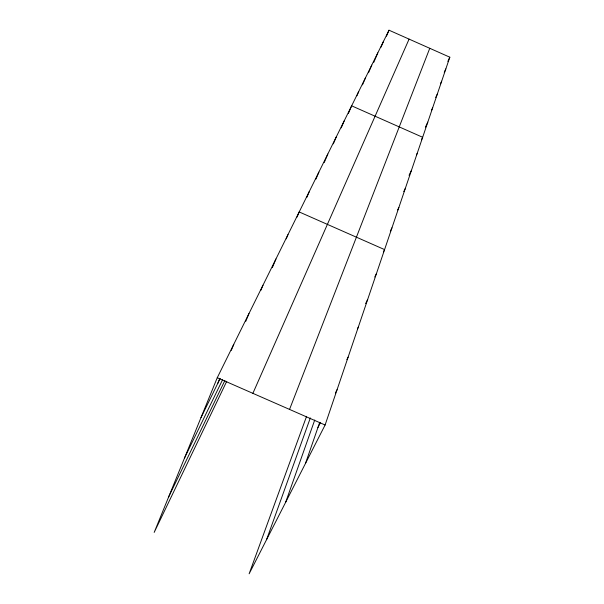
<?xml version="1.0" encoding="UTF-8"?>
<svg xmlns="http://www.w3.org/2000/svg" width="604" height="604" viewBox="0 0 604 604"><rect width="100%" height="100%" fill="white"/><g stroke="black" fill="none" stroke-linecap="round" stroke-linejoin="round"><path stroke-width="0.91" d="M306.568 416.337L249.135 573.8L325.103 425.005L449.814 57.199L389.014 30.2L217.259 377.719L154.186 532.403L226.727 381.335M305.503 463.381L319.735 422.317M285.677 502.218L314.729 420.022M266.553 539.682L310.328 417.938M289.55 409.414L429.761 48.297M217.667 383.593L219.818 378.353M231.272 350.418L233.771 344.31M245.775 321.305L248.961 313.582M260.83 290.403L262.974 285.231M272.344 267.655L275.945 258.98M286.213 238.874L287.987 234.616M297.047 217.07L299.191 211.944L384.574 249.603L383.351 252.102M306.832 197.41L309.354 191.385M315.968 179.048L318.874 172.117M324.242 162.536L327.813 154.028M333.34 143.865L336.224 137.01M341.237 127.882L344.152 120.974M348.41 113.461L351.641 105.828L422.664 137.282L421.471 139.773M356.904 95.787L358.716 91.514M362.483 84.862L365.42 77.946M368.531 72.729L371.77 65.089M373.793 62.318L377.81 52.873M381.033 47.165L383.548 41.261M386.469 36.18L389.014 30.2M252.887 393.34L409.089 39.117M447.843 61.397L449.814 57.199M444.234 72.329L445.843 68.916M440.482 83.745L441.675 81.215M435.711 97.478L437.288 94.148M431.46 110.305L432.668 107.769M425.405 127.15L427.806 122.121M416.42 155.002L417.228 153.318M409.051 175.319L411.467 170.298M168.644 496.941L224.892 380.482M403.759 191.634L405.359 188.312M184.522 457.998L222.634 379.644M397.636 209.988L398.866 207.459M390.32 231.204L391.951 227.844M200.989 417.628L220.098 378.632M374.774 276.994L376.435 273.604M365.616 303.593L367.7 299.388M357.447 328.825L358.278 327.157M346.862 359.644L348.108 357.153M317.93 427.541L320.482 422.49M335.386 393.03L337.085 389.663M217.259 377.719L325.103 425.005"/></g></svg>
